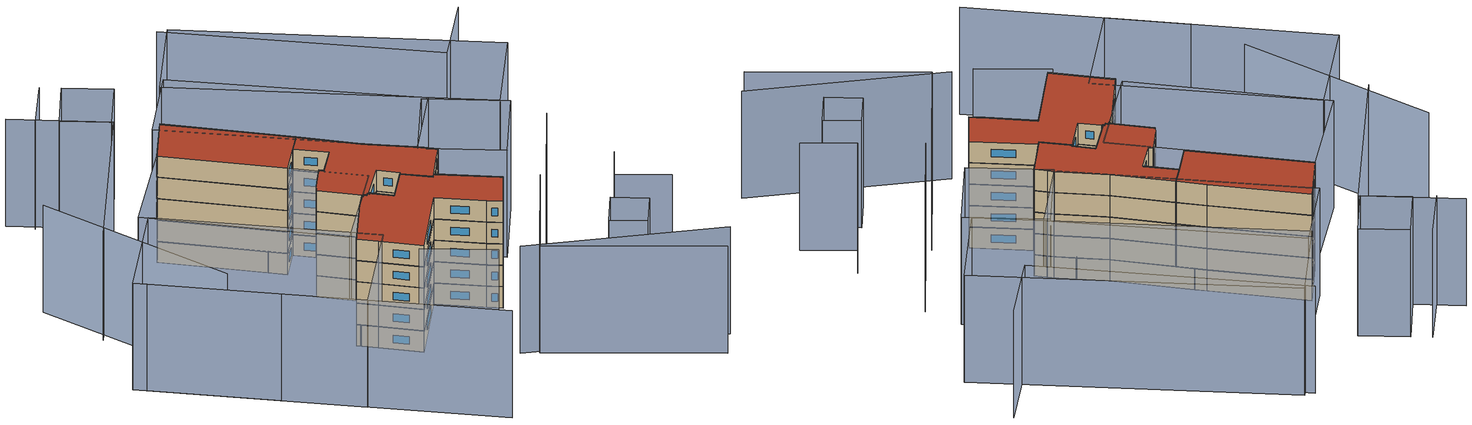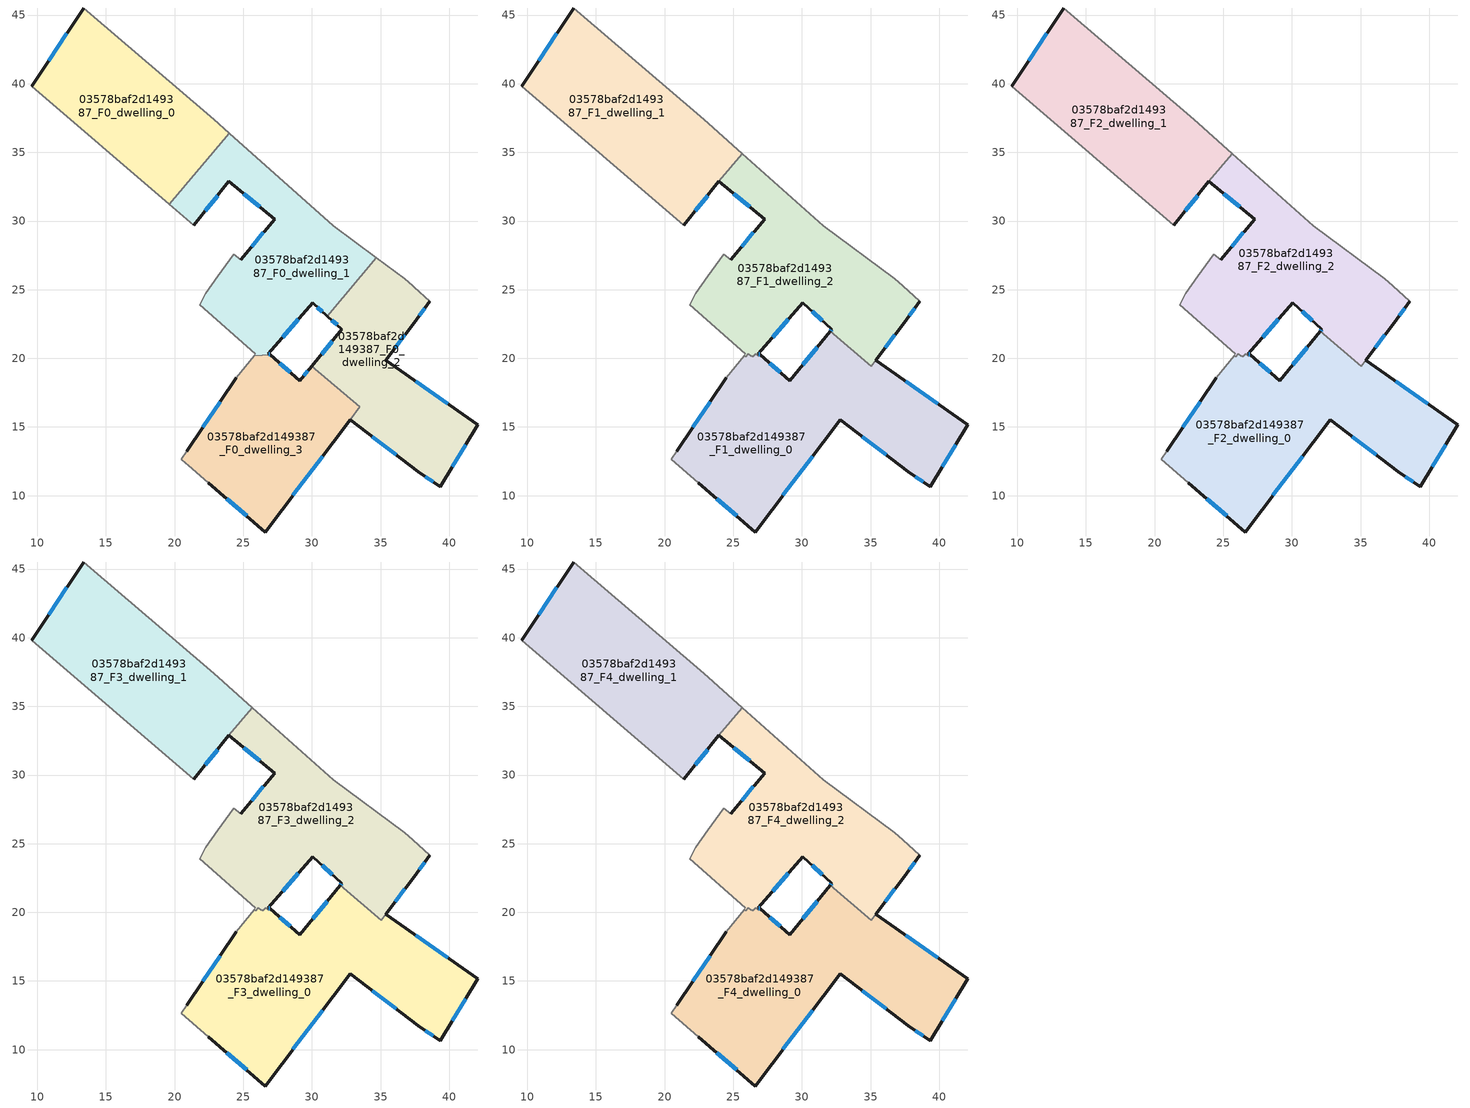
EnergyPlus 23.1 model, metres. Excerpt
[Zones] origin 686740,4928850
03578baf2d149387_F0_dwelling_0
 floor ground (EU_floor_Construction): 19.62,31.23 23.99,36.41 22.85,37.42 13.37,45.52 9.59,39.83 z0
 wall outside (EU_wall_Construction): 9.59,39.83 13.37,45.52 z0:3
 wall adiabatic (EU_wall_Construction): 19.62,31.23 9.59,39.83 / 13.37,45.52 22.85,37.42 23.99,36.41 z0:3
 wall to 03578baf2d149387_F0_dwelling_1 (EU_wall_Construction): 23.99,36.41 19.62,31.23 z0:3
 window (EU_Window_Construction): 10.82,41.68 12.14,43.67 z0.98:2.02
03578baf2d149387_F0_dwelling_1
 floor ground (EU_floor_Construction): 31.12,23.08 34.7,27.33 31.57,29.67 23.99,36.41 19.62,31.23 21.4,29.7 23.96,32.9 27.28,30.13 24.81,27.18 24.3,27.57 23.14,25.97 22.27,24.76 21.84,23.9 25.89,20.32 25.8,20.2 26.95,20.25 26.84,20.35 30.05,24.04 z0
 wall outside (EU_wall_Construction): 24.81,27.18 27.28,30.13 23.96,32.9 21.4,29.7 / 31.12,23.08 30.05,24.04 26.84,20.35 26.95,20.25 z0:3
 wall adiabatic (EU_wall_Construction): 21.4,29.7 19.62,31.23 / 23.99,36.41 31.57,29.67 34.7,27.33 / 25.8,20.2 25.89,20.32 21.84,23.9 22.27,24.76 23.14,25.97 24.3,27.57 24.81,27.18 z0:3
 wall to 03578baf2d149387_F0_dwelling_3 (EU_wall_Construction): 26.95,20.25 25.8,20.2 z0:3
 wall to 03578baf2d149387_F0_dwelling_2 (EU_wall_Construction): 34.7,27.33 31.12,23.08 z0:3
 window (EU_Window_Construction): 25.61,28.14 26.48,29.17 / 26.2,31.03 25.04,32 / 23.13,31.86 22.23,30.74 / 30.77,23.39 30.4,23.72 / 29.01,22.84 27.88,21.55 / 26.88,20.32 26.92,20.28 z0.98:2.02
03578baf2d149387_F0_dwelling_2
 floor ground (EU_floor_Construction): 39.35,10.65 42.09,15.17 35.39,19.87 37.44,22.61 38.6,24.17 37.47,25.18 37.36,25.28 36.78,25.79 34.7,27.33 31.12,23.08 32.18,22.12 30,19.44 33.51,16.48 32.79,15.54 37.75,11.74 z0
 wall outside (EU_wall_Construction): 30,19.44 32.18,22.12 31.12,23.08 / 38.6,24.17 37.44,22.61 35.39,19.87 42.09,15.17 39.35,10.65 37.75,11.74 32.79,15.54 z0:3
 wall adiabatic (EU_wall_Construction): 34.7,27.33 36.78,25.79 37.36,25.28 37.47,25.18 38.6,24.17 z0:3
 wall to 03578baf2d149387_F0_dwelling_3 (EU_wall_Construction): 32.79,15.54 33.51,16.48 30,19.44 z0:3
 window (EU_Window_Construction): 36.14,12.97 34.4,14.3 / 30.71,20.31 31.47,21.25 / 31.83,22.43 31.46,22.76 / 38.22,23.66 37.82,23.11 / 36.77,21.72 36.06,20.76 / 37.57,18.34 39.91,16.7 / 41.2,13.7 40.24,12.12 / 38.83,11 38.27,11.38 z0.98:2.02
03578baf2d149387_F0_dwelling_3
 floor ground (EU_floor_Construction): 26.6,7.35 33.51,16.48 30,19.44 29.13,18.38 26.95,20.25 25.8,20.2 24.51,18.6 20.88,13.23 20.49,12.65 20.83,12.35 21,12.21 22.46,10.95 z0
 wall outside (EU_wall_Construction): 20.88,13.23 24.51,18.6 / 26.95,20.25 29.13,18.38 30,19.44 / 32.79,15.54 26.6,7.35 22.46,10.95 z0:3
 wall adiabatic (EU_wall_Construction): 24.51,18.6 25.8,20.2 / 22.46,10.95 21,12.21 20.83,12.35 20.49,12.65 20.88,13.23 z0:3
 window (EU_Window_Construction): 22.06,14.97 23.33,16.85 / 27.66,19.64 28.42,18.99 / 29.41,18.72 29.72,19.09 / 25.26,8.52 23.81,9.78 / 30.78,12.88 28.62,10.01 z0.98:2.02
03578baf2d149387_F1_dwelling_0
 floor to 03578baf2d149387_F0_dwelling_1 (EU_floor_Construction): 26.23,20.22 26.1,20.34 25.99,20.21 z3
 floor to 03578baf2d149387_F0_dwelling_3 (EU_floor_Construction): 26.6,7.35 33.51,16.48 30,19.44 29.13,18.38 26.95,20.25 26.86,20.14 26.73,20.24 26.54,20.23 26.43,20.11 26.35,20.18 26.32,20.14 26.23,20.22 25.99,20.21 25.91,20.1 25.8,20.2 24.51,18.6 20.88,13.23 20.49,12.65 20.83,12.35 20.91,12.28 22.46,10.95 z3
 floor to 03578baf2d149387_F0_dwelling_2 (EU_floor_Construction): 39.35,10.65 42.09,15.17 35.39,19.87 35.07,19.43 32.06,21.97 30,19.44 33.51,16.48 32.79,15.54 37.75,11.74 z3
 wall outside (EU_wall_Construction): 35.39,19.87 42.09,15.17 39.35,10.65 37.75,11.74 32.79,15.54 26.6,7.35 22.46,10.95 / 20.88,13.23 24.51,18.6 / 26.95,20.25 29.13,18.38 32.06,21.97 z3:6
 wall adiabatic (EU_wall_Construction): 22.46,10.95 20.49,12.65 20.88,13.23 / 24.51,18.6 25.8,20.2 z3:6
 wall to 03578baf2d149387_F1_dwelling_2 (EU_wall_Construction): 25.8,20.2 25.91,20.1 26.1,20.34 26.32,20.14 26.35,20.18 26.43,20.11 26.63,20.33 26.86,20.14 26.95,20.25 / 32.06,21.97 35.07,19.43 35.39,19.87 z3:6
 window (EU_Window_Construction): 37.57,18.34 39.91,16.7 / 41.2,13.7 40.24,12.12 / 38.83,11 38.27,11.38 / 36.14,12.97 34.4,14.3 / 30.78,12.88 28.62,10.01 / 25.26,8.52 23.81,9.78 / 22.06,14.97 23.33,16.85 / 27.66,19.64 28.42,18.99 / 30.08,19.54 31.11,20.8 z3.98:5.02
03578baf2d149387_F1_dwelling_1
 floor to 03578baf2d149387_F0_dwelling_0 (EU_floor_Construction): 19.62,31.23 23.99,36.41 22.85,37.42 13.37,45.52 9.59,39.83 z3
 floor to 03578baf2d149387_F0_dwelling_1 (EU_floor_Construction): 23.96,32.9 25.66,34.92 23.99,36.41 19.62,31.23 21.4,29.7 z3
 wall outside (EU_wall_Construction): 23.96,32.9 21.4,29.7 / 9.59,39.83 13.37,45.52 z3:6
 wall adiabatic (EU_wall_Construction): 21.4,29.7 9.59,39.83 / 13.37,45.52 22.85,37.42 25.66,34.92 z3:6
 wall to 03578baf2d149387_F1_dwelling_2 (EU_wall_Construction): 25.66,34.92 23.96,32.9 z3:6
 window (EU_Window_Construction): 23.13,31.86 22.23,30.74 / 10.82,41.68 12.14,43.67 z3.98:5.02
03578baf2d149387_F1_dwelling_2
 floor to 03578baf2d149387_F0_dwelling_1 (EU_floor_Construction): 31.12,23.08 34.7,27.33 31.57,29.67 25.66,34.92 23.96,32.9 27.28,30.13 24.81,27.18 24.3,27.57 23.14,25.97 22.27,24.76 21.84,23.9 25.89,20.32 25.8,20.2 25.99,20.21 26.1,20.34 26.23,20.22 26.54,20.23 26.63,20.33 26.73,20.24 26.95,20.25 26.84,20.35 30.05,24.04 z3
 floor to 03578baf2d149387_F0_dwelling_2 (EU_floor_Construction): 37.44,22.61 38.6,24.17 37.47,25.18 37.36,25.28 36.78,25.79 34.7,27.33 31.12,23.08 32.18,22.12 32.06,21.97 35.07,19.43 z3
 floor to 03578baf2d149387_F0_dwelling_3 (EU_floor_Construction): 26.86,20.14 26.95,20.25 26.73,20.24 z3; 26.43,20.11 26.54,20.23 26.23,20.22 26.32,20.14 26.35,20.18 z3; 25.91,20.1 25.99,20.21 25.8,20.2 z3
 wall outside (EU_wall_Construction): 32.06,21.97 32.18,22.12 30.05,24.04 26.84,20.35 26.95,20.25 / 24.81,27.18 27.28,30.13 23.96,32.9 / 38.6,24.17 37.44,22.61 35.39,19.87 z3:6
 wall adiabatic (EU_wall_Construction): 25.8,20.2 25.89,20.32 21.84,23.9 22.27,24.76 23.14,25.97 24.3,27.57 24.81,27.18 / 25.66,34.92 31.57,29.67 36.78,25.79 37.36,25.28 38.6,24.17 z3:6
 window (EU_Window_Construction): 32.1,22.02 32.14,22.07 / 31.49,22.74 30.74,23.41 / 29.01,22.84 27.88,21.55 / 26.88,20.32 26.92,20.28 / 25.61,28.14 26.48,29.17 / 26.2,31.03 25.04,32 / 38.22,23.66 37.82,23.11 / 36.77,21.72 36.06,20.76 z3.98:5.02
03578baf2d149387_F2_dwelling_0
 floor to 03578baf2d149387_F1_dwelling_0 (EU_floor_Construction): 39.35,10.65 42.09,15.17 35.39,19.87 35.07,19.43 32.06,21.97 29.13,18.38 26.95,20.25 26.86,20.14 26.63,20.33 26.43,20.11 26.35,20.18 26.32,20.14 26.1,20.34 25.91,20.1 25.8,20.2 24.51,18.6 20.88,13.23 20.49,12.65 22.46,10.95 26.6,7.35 32.79,15.54 37.75,11.74 z6
 wall outside (EU_wall_Construction): 35.39,19.87 42.09,15.17 39.35,10.65 37.75,11.74 32.79,15.54 26.6,7.35 22.46,10.95 / 20.88,13.23 24.51,18.6 / 26.95,20.25 29.13,18.38 32.06,21.97 z6:9
 wall adiabatic (EU_wall_Construction): 22.46,10.95 20.49,12.65 20.88,13.23 / 24.51,18.6 25.8,20.2 z6:9
 wall to 03578baf2d149387_F2_dwelling_2 (EU_wall_Construction): 25.8,20.2 25.91,20.1 26.1,20.34 26.32,20.14 26.35,20.18 26.43,20.11 26.63,20.33 26.86,20.14 26.95,20.25 / 32.06,21.97 35.07,19.43 35.39,19.87 z6:9
 window (EU_Window_Construction): 37.57,18.34 39.91,16.7 / 41.2,13.7 40.24,12.12 / 38.83,11 38.27,11.38 / 36.14,12.97 34.4,14.3 / 30.78,12.88 28.62,10.01 / 25.26,8.52 23.81,9.78 / 22.06,14.97 23.33,16.85 / 27.66,19.64 28.42,18.99 / 30.08,19.54 31.11,20.8 z6.98:8.02
03578baf2d149387_F2_dwelling_1
 floor to 03578baf2d149387_F1_dwelling_1 (EU_floor_Construction): 23.96,32.9 25.66,34.92 22.85,37.42 13.37,45.52 9.59,39.83 21.4,29.7 z6
 wall outside (EU_wall_Construction): 23.96,32.9 21.4,29.7 / 9.59,39.83 13.37,45.52 z6:9
 wall adiabatic (EU_wall_Construction): 21.4,29.7 9.59,39.83 / 13.37,45.52 22.85,37.42 25.66,34.92 z6:9
 wall to 03578baf2d149387_F2_dwelling_2 (EU_wall_Construction): 25.66,34.92 23.96,32.9 z6:9
 window (EU_Window_Construction): 23.13,31.86 22.23,30.74 / 10.82,41.68 12.14,43.67 z6.98:8.02
03578baf2d149387_F2_dwelling_2
 floor to 03578baf2d149387_F1_dwelling_2 (EU_floor_Construction): 37.44,22.61 38.6,24.17 37.36,25.28 36.78,25.79 31.57,29.67 25.66,34.92 23.96,32.9 27.28,30.13 24.81,27.18 24.3,27.57 23.14,25.97 22.27,24.76 21.84,23.9 25.89,20.32 25.8,20.2 25.91,20.1 26.1,20.34 26.32,20.14 26.35,20.18 26.43,20.11 26.63,20.33 26.86,20.14 26.95,20.25 26.84,20.35 30.05,24.04 32.18,22.12 32.06,21.97 35.07,19.43 z6
 wall outside (EU_wall_Construction): 32.06,21.97 32.18,22.12 30.05,24.04 26.84,20.35 26.95,20.25 / 24.81,27.18 27.28,30.13 23.96,32.9 / 38.6,24.17 37.44,22.61 35.39,19.87 z6:9
 wall adiabatic (EU_wall_Construction): 25.8,20.2 25.89,20.32 21.84,23.9 22.27,24.76 23.14,25.97 24.3,27.57 24.81,27.18 / 25.66,34.92 31.57,29.67 36.78,25.79 37.36,25.28 38.6,24.17 z6:9
 window (EU_Window_Construction): 32.1,22.02 32.14,22.07 / 31.49,22.74 30.74,23.41 / 29.01,22.84 27.88,21.55 / 26.88,20.32 26.92,20.28 / 25.61,28.14 26.48,29.17 / 26.2,31.03 25.04,32 / 38.22,23.66 37.82,23.11 / 36.77,21.72 36.06,20.76 z6.98:8.02
03578baf2d149387_F3_dwelling_0
 floor to 03578baf2d149387_F2_dwelling_0 (EU_floor_Construction): 39.35,10.65 42.09,15.17 35.39,19.87 35.07,19.43 32.06,21.97 29.13,18.38 26.95,20.25 26.86,20.14 26.63,20.33 26.43,20.11 26.35,20.18 26.32,20.14 26.1,20.34 25.91,20.1 25.8,20.2 24.51,18.6 20.88,13.23 20.49,12.65 22.46,10.95 26.6,7.35 32.79,15.54 37.75,11.74 z9
 wall outside (EU_wall_Construction): 35.39,19.87 42.09,15.17 39.35,10.65 37.75,11.74 32.79,15.54 26.6,7.35 22.46,10.95 / 20.88,13.23 24.51,18.6 / 26.95,20.25 29.13,18.38 32.06,21.97 z9:12
 wall adiabatic (EU_wall_Construction): 22.46,10.95 20.49,12.65 20.88,13.23 / 24.51,18.6 25.8,20.2 z9:12
 wall to 03578baf2d149387_F3_dwelling_2 (EU_wall_Construction): 25.8,20.2 25.91,20.1 26.1,20.34 26.32,20.14 26.35,20.18 26.43,20.11 26.63,20.33 26.86,20.14 26.95,20.25 / 32.06,21.97 35.07,19.43 35.39,19.87 z9:12
 window (EU_Window_Construction): 37.57,18.34 39.91,16.7 / 41.2,13.7 40.24,12.12 / 38.83,11 38.27,11.38 / 36.14,12.97 34.4,14.3 / 30.78,12.88 28.62,10.01 / 25.26,8.52 23.81,9.78 / 22.06,14.97 23.33,16.85 / 27.66,19.64 28.42,18.99 / 30.08,19.54 31.11,20.8 z9.98:11.02
03578baf2d149387_F3_dwelling_1
 floor to 03578baf2d149387_F2_dwelling_1 (EU_floor_Construction): 23.96,32.9 25.66,34.92 22.85,37.42 13.37,45.52 9.59,39.83 21.4,29.7 z9
 wall outside (EU_wall_Construction): 23.96,32.9 21.4,29.7 / 9.59,39.83 13.37,45.52 z9:12
 wall adiabatic (EU_wall_Construction): 21.4,29.7 9.59,39.83 / 13.37,45.52 22.85,37.42 25.66,34.92 z9:12
 wall to 03578baf2d149387_F3_dwelling_2 (EU_wall_Construction): 25.66,34.92 23.96,32.9 z9:12
 window (EU_Window_Construction): 23.13,31.86 22.23,30.74 / 10.82,41.68 12.14,43.67 z9.98:11.02
03578baf2d149387_F3_dwelling_2
 floor to 03578baf2d149387_F2_dwelling_2 (EU_floor_Construction): 37.44,22.61 38.6,24.17 37.36,25.28 36.78,25.79 31.57,29.67 25.66,34.92 23.96,32.9 27.28,30.13 24.81,27.18 24.3,27.57 23.14,25.97 22.27,24.76 21.84,23.9 25.89,20.32 25.8,20.2 25.91,20.1 26.1,20.34 26.32,20.14 26.35,20.18 26.43,20.11 26.63,20.33 26.86,20.14 26.95,20.25 26.84,20.35 30.05,24.04 32.18,22.12 32.06,21.97 35.07,19.43 z9
 wall outside (EU_wall_Construction): 32.06,21.97 32.18,22.12 30.05,24.04 26.84,20.35 26.95,20.25 / 24.81,27.18 27.28,30.13 23.96,32.9 / 38.6,24.17 37.44,22.61 35.39,19.87 z9:12
 wall adiabatic (EU_wall_Construction): 25.8,20.2 25.89,20.32 21.84,23.9 22.27,24.76 23.14,25.97 24.3,27.57 24.81,27.18 / 25.66,34.92 31.57,29.67 36.78,25.79 37.36,25.28 38.6,24.17 z9:12
 window (EU_Window_Construction): 32.1,22.02 32.14,22.07 / 31.49,22.74 30.74,23.41 / 29.01,22.84 27.88,21.55 / 26.88,20.32 26.92,20.28 / 25.61,28.14 26.48,29.17 / 26.2,31.03 25.04,32 / 38.22,23.66 37.82,23.11 / 36.77,21.72 36.06,20.76 z9.98:11.02
03578baf2d149387_F4_dwelling_0
 floor to 03578baf2d149387_F3_dwelling_0 (EU_floor_Construction): 39.35,10.65 42.09,15.17 35.39,19.87 35.07,19.43 32.06,21.97 29.13,18.38 26.95,20.25 26.86,20.14 26.63,20.33 26.43,20.11 26.35,20.18 26.32,20.14 26.1,20.34 25.91,20.1 25.8,20.2 24.51,18.6 20.88,13.23 20.49,12.65 22.46,10.95 26.6,7.35 32.79,15.54 37.75,11.74 z12
 wall outside (EU_wall_Construction): 35.39,19.87 42.09,15.17 39.35,10.65 37.75,11.74 32.79,15.54 26.6,7.35 22.46,10.95 / 20.88,13.23 24.51,18.6 / 26.95,20.25 29.13,18.38 32.06,21.97 z12:15
 wall adiabatic (EU_wall_Construction): 22.46,10.95 20.49,12.65 20.88,13.23 / 24.51,18.6 25.8,20.2 z12:15
 wall to 03578baf2d149387_F4_dwelling_2 (EU_wall_Construction): 25.8,20.2 25.91,20.1 26.1,20.34 26.32,20.14 26.35,20.18 26.43,20.11 26.63,20.33 26.86,20.14 26.95,20.25 / 32.06,21.97 35.07,19.43 35.39,19.87 z12:15
 window (EU_Window_Construction): 37.57,18.34 39.91,16.7 / 41.2,13.7 40.24,12.12 / 38.83,11 38.27,11.38 / 36.14,12.97 34.4,14.3 / 30.78,12.88 28.62,10.01 / 25.26,8.52 23.81,9.78 / 22.06,14.97 23.33,16.85 / 27.66,19.64 28.42,18.99 / 30.08,19.54 31.11,20.8 z12.98:14.02
 roof outside (EU_roof_Construction): 42.09,15.17 39.35,10.65 37.75,11.74 32.79,15.54 26.6,7.35 22.46,10.95 20.49,12.65 20.88,13.23 24.51,18.6 25.8,20.2 25.91,20.1 26.1,20.34 26.32,20.14 26.35,20.18 26.43,20.11 26.63,20.33 26.86,20.14 26.95,20.25 29.13,18.38 32.06,21.97 35.07,19.43 35.39,19.87 z15
03578baf2d149387_F4_dwelling_1
 floor to 03578baf2d149387_F3_dwelling_1 (EU_floor_Construction): 23.96,32.9 25.66,34.92 22.85,37.42 13.37,45.52 9.59,39.83 21.4,29.7 z12
 wall outside (EU_wall_Construction): 23.96,32.9 21.4,29.7 / 9.59,39.83 13.37,45.52 z12:15
 wall adiabatic (EU_wall_Construction): 21.4,29.7 9.59,39.83 / 13.37,45.52 22.85,37.42 25.66,34.92 z12:15
 wall to 03578baf2d149387_F4_dwelling_2 (EU_wall_Construction): 25.66,34.92 23.96,32.9 z12:15
 window (EU_Window_Construction): 23.13,31.86 22.23,30.74 / 10.82,41.68 12.14,43.67 z12.98:14.02
 roof outside (EU_roof_Construction): 22.85,37.42 25.66,34.92 23.96,32.9 21.4,29.7 9.59,39.83 13.37,45.52 z15
03578baf2d149387_F4_dwelling_2
 floor to 03578baf2d149387_F3_dwelling_2 (EU_floor_Construction): 37.44,22.61 38.6,24.17 37.36,25.28 36.78,25.79 31.57,29.67 25.66,34.92 23.96,32.9 27.28,30.13 24.81,27.18 24.3,27.57 23.14,25.97 22.27,24.76 21.84,23.9 25.89,20.32 25.8,20.2 25.91,20.1 26.1,20.34 26.32,20.14 26.35,20.18 26.43,20.11 26.63,20.33 26.86,20.14 26.95,20.25 26.84,20.35 30.05,24.04 32.18,22.12 32.06,21.97 35.07,19.43 z12
 wall outside (EU_wall_Construction): 32.06,21.97 32.18,22.12 30.05,24.04 26.84,20.35 26.95,20.25 / 24.81,27.18 27.28,30.13 23.96,32.9 / 38.6,24.17 37.44,22.61 35.39,19.87 z12:15
 wall adiabatic (EU_wall_Construction): 25.8,20.2 25.89,20.32 21.84,23.9 22.27,24.76 23.14,25.97 24.3,27.57 24.81,27.18 / 25.66,34.92 31.57,29.67 36.78,25.79 37.36,25.28 38.6,24.17 z12:15
 window (EU_Window_Construction): 32.1,22.02 32.14,22.07 / 31.49,22.74 30.74,23.41 / 29.01,22.84 27.88,21.55 / 26.88,20.32 26.92,20.28 / 25.61,28.14 26.48,29.17 / 26.2,31.03 25.04,32 / 38.22,23.66 37.82,23.11 / 36.77,21.72 36.06,20.76 z12.98:14.02
 roof outside (EU_roof_Construction): 31.57,29.67 36.78,25.79 37.36,25.28 38.6,24.17 37.44,22.61 35.07,19.43 32.06,21.97 32.18,22.12 30.05,24.04 26.84,20.35 26.95,20.25 26.86,20.14 26.63,20.33 26.43,20.11 26.35,20.18 26.32,20.14 26.1,20.34 25.91,20.1 25.8,20.2 25.89,20.32 21.84,23.9 22.27,24.76 23.14,25.97 24.3,27.57 24.81,27.18 27.28,30.13 23.96,32.9 25.66,34.92 z15
shading: 36.17,1.44 59.36,-7.65 / -5.43,17.11 28.29,-9.78 / -7.24,37.75 3.72,14.17 / 25.77,7.1 33.62,2.16 / 56.97,-11.08 38.16,0.3 / 38.16,0.3 46.01,13.27 / 59.24,5.25 53.41,8.79 / 53.41,8.79 55.93,12.94 / 46.62,12.9 53.42,24.1 / -1.52,55.65 8.95,48.57 / 8.95,48.57 -4.25,29.03 / 5.3,59.37 1.05,53.34 / 56.1,48.67 50.02,41.05 / 50.02,41.05 23.2,62.46 / 47.92,0.86 50.59,4.93 / 50.59,4.93 54.45,2.4 / 54.45,2.4 51.78,-1.67 / 51.78,-1.67 47.92,0.86 / 14.95,0.86 -6.78,18.19 / -6.78,18.19 1.94,29.13 / 1.94,29.13 23.67,11.8 / 23.67,11.8 14.95,0.86 / 45.39,19.71 36.59,25.49 / 36.59,25.49 42.36,34.28 / 42.36,34.28 51.16,28.49 / 51.16,28.49 45.39,19.71 / 9.59,39.83 28.68,23.46 / 28.68,23.46 20.07,13.42 / 20.07,13.42 0.98,29.78 / 0.98,29.78 9.59,39.83 / 18.55,53.32 43.24,34.08 / 43.24,34.08 36.69,25.68 / 36.69,25.68 12,44.91 / 12,44.91 18.55,53.32 / 24.45,62.21 57.2,39.24 / 57.2,39.24 50.18,29.23 / 50.18,29.23 17.43,52.2 / 17.43,52.2 24.45,62.21 / 12.61,54.58 8.78,48.69 / 8.78,48.69 3.58,52.08 / 3.58,52.08 7.41,57.96 / 7.41,57.96 12.61,54.58 z0:15
[Building]
EU S2 Campaign: North Axis=0; Terrain=City; Solar Distribution=FullExterior
[Site:Location]
Bologna: Latitude=44.5; Longitude=11.25; Time Zone=1; Elevation=37
[SizingPeriod:WeatherFileDays]
AnnualSizingPeriod: Begin Month=1; Begin Day of Month=1; End Month=12; End Day of Month=31; Day of Week for Start Day=Monday; Use Weather File Daylight Saving Period=No; Use Weather File Rain and Snow Indicators=No
[MATERIAL]
EU_InternalMass_Material: Roughness=MediumRough; Thickness=0.1; Conductivity=1; Density=1800; Specific Heat=900; Thermal Absorptance=0.9; Solar Absorptance=0.7; Visible Absorptance=0.7
[MATERIAL:NOMASS] Roughness=MediumRough; Thermal Absorptance=0.9; Solar Absorptance=0.7; Visible Absorptance=0.7
Name | Thermal Resistance
EU_wall_NoMass | 0.905828
EU_roof_NoMass | 0.37593
EU_floor_NoMass | 0.67114
[WINDOWMATERIAL:SIMPLEGLAZINGSYSTEM]
EU_Window_SimpleGlazing: UFactor=4.52486; Solar Heat Gain Coefficient=0.85; Visible Transmittance=0.85
[CONSTRUCTION]
EU_wall_Construction: EU_wall_NoMass
EU_roof_Construction: EU_roof_NoMass
EU_floor_Construction: EU_floor_NoMass
EU_InternalMass_Construction: EU_InternalMass_Material
EU_Window_Construction: EU_Window_SimpleGlazing
[ZONE] Type=1; Multiplier=1; Ceiling Height=autocalculate; Floor Area=autocalculate; Part of Total Floor Area=Yes
Name | Volume
03578baf2d149387_F0_dwelling_0 | 277.094
03578baf2d149387_F1_dwelling_0 | 436.068
03578baf2d149387_F2_dwelling_0; 03578baf2d149387_F3_dwelling_0; 03578baf2d149387_F4_dwelling_0 | 436.099
03578baf2d149387_F0_dwelling_1 | 303.977
03578baf2d149387_F1_dwelling_1 | 323.216
03578baf2d149387_F2_dwelling_1; 03578baf2d149387_F3_dwelling_1; 03578baf2d149387_F4_dwelling_1 | 323.227
03578baf2d149387_F0_dwelling_2 | 259.739
03578baf2d149387_F1_dwelling_2 | 349.068
03578baf2d149387_F2_dwelling_2; 03578baf2d149387_F3_dwelling_2; 03578baf2d149387_F4_dwelling_2 | 349.076
03578baf2d149387_F0_dwelling_3 | 267.571
[INTERNALMASS] Construction=EU_InternalMass_Construction
Name | Zone or ZoneList | Surface Area
03578baf2d149387_F0_dwelling_0_EU_InternalMass | 03578baf2d149387_F0_dwelling_0 | 92.3644
03578baf2d149387_F0_dwelling_1_EU_InternalMass | 03578baf2d149387_F0_dwelling_1 | 101.326
03578baf2d149387_F0_dwelling_2_EU_InternalMass | 03578baf2d149387_F0_dwelling_2 | 86.5783
03578baf2d149387_F0_dwelling_3_EU_InternalMass | 03578baf2d149387_F0_dwelling_3 | 89.1925
03578baf2d149387_F1_dwelling_0_EU_InternalMass | 03578baf2d149387_F1_dwelling_0 | 145.368
03578baf2d149387_F1_dwelling_1_EU_InternalMass | 03578baf2d149387_F1_dwelling_1 | 107.742
03578baf2d149387_F1_dwelling_2_EU_InternalMass | 03578baf2d149387_F1_dwelling_2 | 116.357
03578baf2d149387_F2_dwelling_0_EU_InternalMass | 03578baf2d149387_F2_dwelling_0 | 145.368
03578baf2d149387_F2_dwelling_1_EU_InternalMass | 03578baf2d149387_F2_dwelling_1 | 107.742
03578baf2d149387_F2_dwelling_2_EU_InternalMass | 03578baf2d149387_F2_dwelling_2 | 116.357
03578baf2d149387_F3_dwelling_0_EU_InternalMass | 03578baf2d149387_F3_dwelling_0 | 145.368
03578baf2d149387_F3_dwelling_1_EU_InternalMass | 03578baf2d149387_F3_dwelling_1 | 107.742
03578baf2d149387_F3_dwelling_2_EU_InternalMass | 03578baf2d149387_F3_dwelling_2 | 116.357
03578baf2d149387_F4_dwelling_0_EU_InternalMass | 03578baf2d149387_F4_dwelling_0 | 145.368
03578baf2d149387_F4_dwelling_1_EU_InternalMass | 03578baf2d149387_F4_dwelling_1 | 107.742
03578baf2d149387_F4_dwelling_2_EU_InternalMass | 03578baf2d149387_F4_dwelling_2 | 116.357
[OTHEREQUIPMENT] Fuel Type=Electricity; Design Level Calculation Method=Watts/Area; Power per Zone Floor Area=1; Fraction Latent=0; Fraction Radiant=0; Fraction Lost=0; Carbon Dioxide Generation Rate=0; EndUse Subcategory=EU_Step8_InternalGains
Name | Zone or ZoneList or Space or SpaceList | Schedule
EU_Step8_InternalGain_03578baf2d149387_F0_dwelling_0_f000 | 03578baf2d149387_F0_dwelling_0 | EU_Step8_GainSchedule_03578baf2d149387_F0_dwelling_0_f000
EU_Step8_InternalGain_03578baf2d149387_F0_dwelling_1_f000 | 03578baf2d149387_F0_dwelling_1 | EU_Step8_GainSchedule_03578baf2d149387_F0_dwelling_1_f000
EU_Step8_InternalGain_03578baf2d149387_F0_dwelling_2_f000 | 03578baf2d149387_F0_dwelling_2 | EU_Step8_GainSchedule_03578baf2d149387_F0_dwelling_2_f000
EU_Step8_InternalGain_03578baf2d149387_F0_dwelling_3_f000 | 03578baf2d149387_F0_dwelling_3 | EU_Step8_GainSchedule_03578baf2d149387_F0_dwelling_3_f000
EU_Step8_InternalGain_03578baf2d149387_F1_dwelling_0_f000 | 03578baf2d149387_F1_dwelling_0 | EU_Step8_GainSchedule_03578baf2d149387_F1_dwelling_0_f000
EU_Step8_InternalGain_03578baf2d149387_F1_dwelling_1_f000 | 03578baf2d149387_F1_dwelling_1 | EU_Step8_GainSchedule_03578baf2d149387_F1_dwelling_1_f000
EU_Step8_InternalGain_03578baf2d149387_F1_dwelling_2_f000 | 03578baf2d149387_F1_dwelling_2 | EU_Step8_GainSchedule_03578baf2d149387_F1_dwelling_2_f000
EU_Step8_InternalGain_03578baf2d149387_F2_dwelling_0_f000 | 03578baf2d149387_F2_dwelling_0 | EU_Step8_GainSchedule_03578baf2d149387_F2_dwelling_0_f000
EU_Step8_InternalGain_03578baf2d149387_F2_dwelling_1_f000 | 03578baf2d149387_F2_dwelling_1 | EU_Step8_GainSchedule_03578baf2d149387_F2_dwelling_1_f000
EU_Step8_InternalGain_03578baf2d149387_F2_dwelling_2_f000 | 03578baf2d149387_F2_dwelling_2 | EU_Step8_GainSchedule_03578baf2d149387_F2_dwelling_2_f000
EU_Step8_InternalGain_03578baf2d149387_F3_dwelling_0_f000 | 03578baf2d149387_F3_dwelling_0 | EU_Step8_GainSchedule_03578baf2d149387_F3_dwelling_0_f000
EU_Step8_InternalGain_03578baf2d149387_F3_dwelling_1_f000 | 03578baf2d149387_F3_dwelling_1 | EU_Step8_GainSchedule_03578baf2d149387_F3_dwelling_1_f000
EU_Step8_InternalGain_03578baf2d149387_F3_dwelling_2_f000 | 03578baf2d149387_F3_dwelling_2 | EU_Step8_GainSchedule_03578baf2d149387_F3_dwelling_2_f000
EU_Step8_InternalGain_03578baf2d149387_F4_dwelling_0_f000 | 03578baf2d149387_F4_dwelling_0 | EU_Step8_GainSchedule_03578baf2d149387_F4_dwelling_0_f000
EU_Step8_InternalGain_03578baf2d149387_F4_dwelling_1_f000 | 03578baf2d149387_F4_dwelling_1 | EU_Step8_GainSchedule_03578baf2d149387_F4_dwelling_1_f000
EU_Step8_InternalGain_03578baf2d149387_F4_dwelling_2_f000 | 03578baf2d149387_F4_dwelling_2 | EU_Step8_GainSchedule_03578baf2d149387_F4_dwelling_2_f000
[ZONEVENTILATION:DESIGNFLOWRATE] Schedule=EU_AlwaysOn; Design Flow Rate Calculation Method=AirChanges/Hour; Air Changes per Hour=0.73129; Ventilation Type=Natural; Fan Pressure Rise=0; Fan Total Efficiency=1; Constant Term Coefficient=1; Temperature Term Coefficient=0; Velocity Term Coefficient=0; Velocity Squared Term Coefficient=0; Minimum Indoor Temperature=-100; Maximum Indoor Temperature=100; Delta Temperature=-100; Minimum Outdoor Temperature=-100; Maximum Outdoor Temperature=100; Maximum Wind Speed=40
Name | Zone or ZoneList or Space or SpaceList
EU_ConstantAir_03578baf2d149387_F0_dwelling_0 | 03578baf2d149387_F0_dwelling_0
EU_ConstantAir_03578baf2d149387_F0_dwelling_1 | 03578baf2d149387_F0_dwelling_1
EU_ConstantAir_03578baf2d149387_F0_dwelling_2 | 03578baf2d149387_F0_dwelling_2
EU_ConstantAir_03578baf2d149387_F0_dwelling_3 | 03578baf2d149387_F0_dwelling_3
EU_ConstantAir_03578baf2d149387_F1_dwelling_0 | 03578baf2d149387_F1_dwelling_0
EU_ConstantAir_03578baf2d149387_F1_dwelling_1 | 03578baf2d149387_F1_dwelling_1
EU_ConstantAir_03578baf2d149387_F1_dwelling_2 | 03578baf2d149387_F1_dwelling_2
EU_ConstantAir_03578baf2d149387_F2_dwelling_0 | 03578baf2d149387_F2_dwelling_0
EU_ConstantAir_03578baf2d149387_F2_dwelling_1 | 03578baf2d149387_F2_dwelling_1
EU_ConstantAir_03578baf2d149387_F2_dwelling_2 | 03578baf2d149387_F2_dwelling_2
EU_ConstantAir_03578baf2d149387_F3_dwelling_0 | 03578baf2d149387_F3_dwelling_0
EU_ConstantAir_03578baf2d149387_F3_dwelling_1 | 03578baf2d149387_F3_dwelling_1
EU_ConstantAir_03578baf2d149387_F3_dwelling_2 | 03578baf2d149387_F3_dwelling_2
EU_ConstantAir_03578baf2d149387_F4_dwelling_0 | 03578baf2d149387_F4_dwelling_0
EU_ConstantAir_03578baf2d149387_F4_dwelling_1 | 03578baf2d149387_F4_dwelling_1
EU_ConstantAir_03578baf2d149387_F4_dwelling_2 | 03578baf2d149387_F4_dwelling_2
[HVACTEMPLATE:THERMOSTAT] Constant Heating Setpoint=20; Constant Cooling Setpoint=50
EU_HeatOnly_03578baf2d149387_F0_dwelling_0; EU_HeatOnly_03578baf2d149387_F0_dwelling_1; EU_HeatOnly_03578baf2d149387_F0_dwelling_2; EU_HeatOnly_03578baf2d149387_F0_dwelling_3; EU_HeatOnly_03578baf2d149387_F1_dwelling_0; EU_HeatOnly_03578baf2d149387_F1_dwelling_1; EU_HeatOnly_03578baf2d149387_F1_dwelling_2; EU_HeatOnly_03578baf2d149387_F2_dwelling_0; EU_HeatOnly_03578baf2d149387_F2_dwelling_1; EU_HeatOnly_03578baf2d149387_F2_dwelling_2; EU_HeatOnly_03578baf2d149387_F3_dwelling_0; EU_HeatOnly_03578baf2d149387_F3_dwelling_1; EU_HeatOnly_03578baf2d149387_F3_dwelling_2; EU_HeatOnly_03578baf2d149387_F4_dwelling_0; EU_HeatOnly_03578baf2d149387_F4_dwelling_1; EU_HeatOnly_03578baf2d149387_F4_dwelling_2
[HVACTEMPLATE:ZONE:IDEALLOADSAIRSYSTEM] System Availability Schedule=EU_AlwaysOn; Maximum Heating Supply Air Temperature=50; Minimum Cooling Supply Air Temperature=13; Maximum Heating Supply Air Humidity Ratio=0.0156; Minimum Cooling Supply Air Humidity Ratio=0.0077; Heating Limit=NoLimit; Cooling Limit=NoLimit; Heating Availability Schedule=EU_AlwaysOn; Cooling Availability Schedule=EU_CoolingOff; Dehumidification Control Type=ConstantSensibleHeatRatio; Cooling Sensible Heat Ratio=0.7; Dehumidification Setpoint=60; Humidification Control Type=None; Humidification Setpoint=30; Outdoor Air Method=None; Outdoor Air Flow Rate per Person=0.00944; Outdoor Air Flow Rate per Zone Floor Area=0; Outdoor Air Flow Rate per Zone=0; Demand Controlled Ventilation Type=None; Outdoor Air Economizer Type=NoEconomizer; Heat Recovery Type=None; Sensible Heat Recovery Effectiveness=0.7; Latent Heat Recovery Effectiveness=0.65
Name | Template Thermostat
03578baf2d149387_F0_dwelling_0 | EU_HeatOnly_03578baf2d149387_F0_dwelling_0
03578baf2d149387_F0_dwelling_1 | EU_HeatOnly_03578baf2d149387_F0_dwelling_1
03578baf2d149387_F0_dwelling_2 | EU_HeatOnly_03578baf2d149387_F0_dwelling_2
03578baf2d149387_F0_dwelling_3 | EU_HeatOnly_03578baf2d149387_F0_dwelling_3
03578baf2d149387_F1_dwelling_0 | EU_HeatOnly_03578baf2d149387_F1_dwelling_0
03578baf2d149387_F1_dwelling_1 | EU_HeatOnly_03578baf2d149387_F1_dwelling_1
03578baf2d149387_F1_dwelling_2 | EU_HeatOnly_03578baf2d149387_F1_dwelling_2
03578baf2d149387_F2_dwelling_0 | EU_HeatOnly_03578baf2d149387_F2_dwelling_0
03578baf2d149387_F2_dwelling_1 | EU_HeatOnly_03578baf2d149387_F2_dwelling_1
03578baf2d149387_F2_dwelling_2 | EU_HeatOnly_03578baf2d149387_F2_dwelling_2
03578baf2d149387_F3_dwelling_0 | EU_HeatOnly_03578baf2d149387_F3_dwelling_0
03578baf2d149387_F3_dwelling_1 | EU_HeatOnly_03578baf2d149387_F3_dwelling_1
03578baf2d149387_F3_dwelling_2 | EU_HeatOnly_03578baf2d149387_F3_dwelling_2
03578baf2d149387_F4_dwelling_0 | EU_HeatOnly_03578baf2d149387_F4_dwelling_0
03578baf2d149387_F4_dwelling_1 | EU_HeatOnly_03578baf2d149387_F4_dwelling_1
03578baf2d149387_F4_dwelling_2 | EU_HeatOnly_03578baf2d149387_F4_dwelling_2
[SIZING:ZONE] Zone Cooling Design Supply Air Temperature Input Method=SupplyAirTemperature; Zone Cooling Design Supply Air Temperature=13; Zone Heating Design Supply Air Temperature Input Method=SupplyAirTemperature; Zone Heating Design Supply Air Temperature=50; Zone Cooling Design Supply Air Humidity Ratio=0.008; Zone Heating Design Supply Air Humidity Ratio=0.008; Cooling Design Air Flow Method=DesignDay; Cooling Design Air Flow Rate=0; Cooling Minimum Air Flow per Zone Floor Area=0.000762; Cooling Minimum Air Flow=0; Cooling Minimum Air Flow Fraction=0.2; Heating Design Air Flow Method=DesignDay; Heating Design Air Flow Rate=0; Heating Maximum Air Flow per Zone Floor Area=0.002032; Heating Maximum Air Flow=0.141576; Heating Maximum Air Flow Fraction=0.3; Account for Dedicated Outdoor Air System=No; Dedicated Outdoor Air System Control Strategy=NeutralSupplyAir; Dedicated Outdoor Air Low Setpoint Temperature for Design=autosize; Dedicated Outdoor Air High Setpoint Temperature for Design=autosize; Zone Load Sizing Method=Sensible Load Only No Latent Load; Zone Latent Cooling Design Supply Air Humidity Ratio Input Method=HumidityRatioDifference; Zone Cooling Design Supply Air Humidity Ratio Difference=0.005; Zone Latent Heating Design Supply Air Humidity Ratio Input Method=HumidityRatioDifference; Zone Humidification Design Supply Air Humidity Ratio Difference=0.005
03578baf2d149387_F0_dwelling_0; 03578baf2d149387_F0_dwelling_1; 03578baf2d149387_F0_dwelling_2; 03578baf2d149387_F0_dwelling_3; 03578baf2d149387_F1_dwelling_0; 03578baf2d149387_F1_dwelling_1; 03578baf2d149387_F1_dwelling_2; 03578baf2d149387_F2_dwelling_0; 03578baf2d149387_F2_dwelling_1; 03578baf2d149387_F2_dwelling_2; 03578baf2d149387_F3_dwelling_0; 03578baf2d149387_F3_dwelling_1; 03578baf2d149387_F3_dwelling_2; 03578baf2d149387_F4_dwelling_0; 03578baf2d149387_F4_dwelling_1; 03578baf2d149387_F4_dwelling_2
[SCHEDULE:CONSTANT]
Name | Hourly Value
EU_AlwaysOn | 1
EU_CoolingOff | 0
[SCHEDULE:FILE] Column Number=1; Rows to Skip at Top=0; Number of Hours of Data=8760; Column Separator=Comma; Interpolate to Timestep=No; Minutes per Item=60; Adjust Schedule for Daylight Savings=Yes
Name | File
EU_Step8_GainSchedule_03578baf2d149387_F0_dwelling_0_f000 | ../../schedules/03578baf2d149387/03578baf2d149387_F0_dwelling_0_f000_gain.csv
EU_Step8_GainSchedule_03578baf2d149387_F0_dwelling_1_f000 | ../../schedules/03578baf2d149387/03578baf2d149387_F0_dwelling_1_f000_gain.csv
EU_Step8_GainSchedule_03578baf2d149387_F0_dwelling_2_f000 | ../../schedules/03578baf2d149387/03578baf2d149387_F0_dwelling_2_f000_gain.csv
EU_Step8_GainSchedule_03578baf2d149387_F0_dwelling_3_f000 | ../../schedules/03578baf2d149387/03578baf2d149387_F0_dwelling_3_f000_gain.csv
EU_Step8_GainSchedule_03578baf2d149387_F1_dwelling_0_f000 | ../../schedules/03578baf2d149387/03578baf2d149387_F1_dwelling_0_f000_gain.csv
EU_Step8_GainSchedule_03578baf2d149387_F1_dwelling_1_f000 | ../../schedules/03578baf2d149387/03578baf2d149387_F1_dwelling_1_f000_gain.csv
EU_Step8_GainSchedule_03578baf2d149387_F1_dwelling_2_f000 | ../../schedules/03578baf2d149387/03578baf2d149387_F1_dwelling_2_f000_gain.csv
EU_Step8_GainSchedule_03578baf2d149387_F2_dwelling_0_f000 | ../../schedules/03578baf2d149387/03578baf2d149387_F2_dwelling_0_f000_gain.csv
EU_Step8_GainSchedule_03578baf2d149387_F2_dwelling_1_f000 | ../../schedules/03578baf2d149387/03578baf2d149387_F2_dwelling_1_f000_gain.csv
EU_Step8_GainSchedule_03578baf2d149387_F2_dwelling_2_f000 | ../../schedules/03578baf2d149387/03578baf2d149387_F2_dwelling_2_f000_gain.csv
EU_Step8_GainSchedule_03578baf2d149387_F3_dwelling_0_f000 | ../../schedules/03578baf2d149387/03578baf2d149387_F3_dwelling_0_f000_gain.csv
EU_Step8_GainSchedule_03578baf2d149387_F3_dwelling_1_f000 | ../../schedules/03578baf2d149387/03578baf2d149387_F3_dwelling_1_f000_gain.csv
EU_Step8_GainSchedule_03578baf2d149387_F3_dwelling_2_f000 | ../../schedules/03578baf2d149387/03578baf2d149387_F3_dwelling_2_f000_gain.csv
EU_Step8_GainSchedule_03578baf2d149387_F4_dwelling_0_f000 | ../../schedules/03578baf2d149387/03578baf2d149387_F4_dwelling_0_f000_gain.csv
EU_Step8_GainSchedule_03578baf2d149387_F4_dwelling_1_f000 | ../../schedules/03578baf2d149387/03578baf2d149387_F4_dwelling_1_f000_gain.csv
EU_Step8_GainSchedule_03578baf2d149387_F4_dwelling_2_f000 | ../../schedules/03578baf2d149387/03578baf2d149387_F4_dwelling_2_f000_gain.csv
